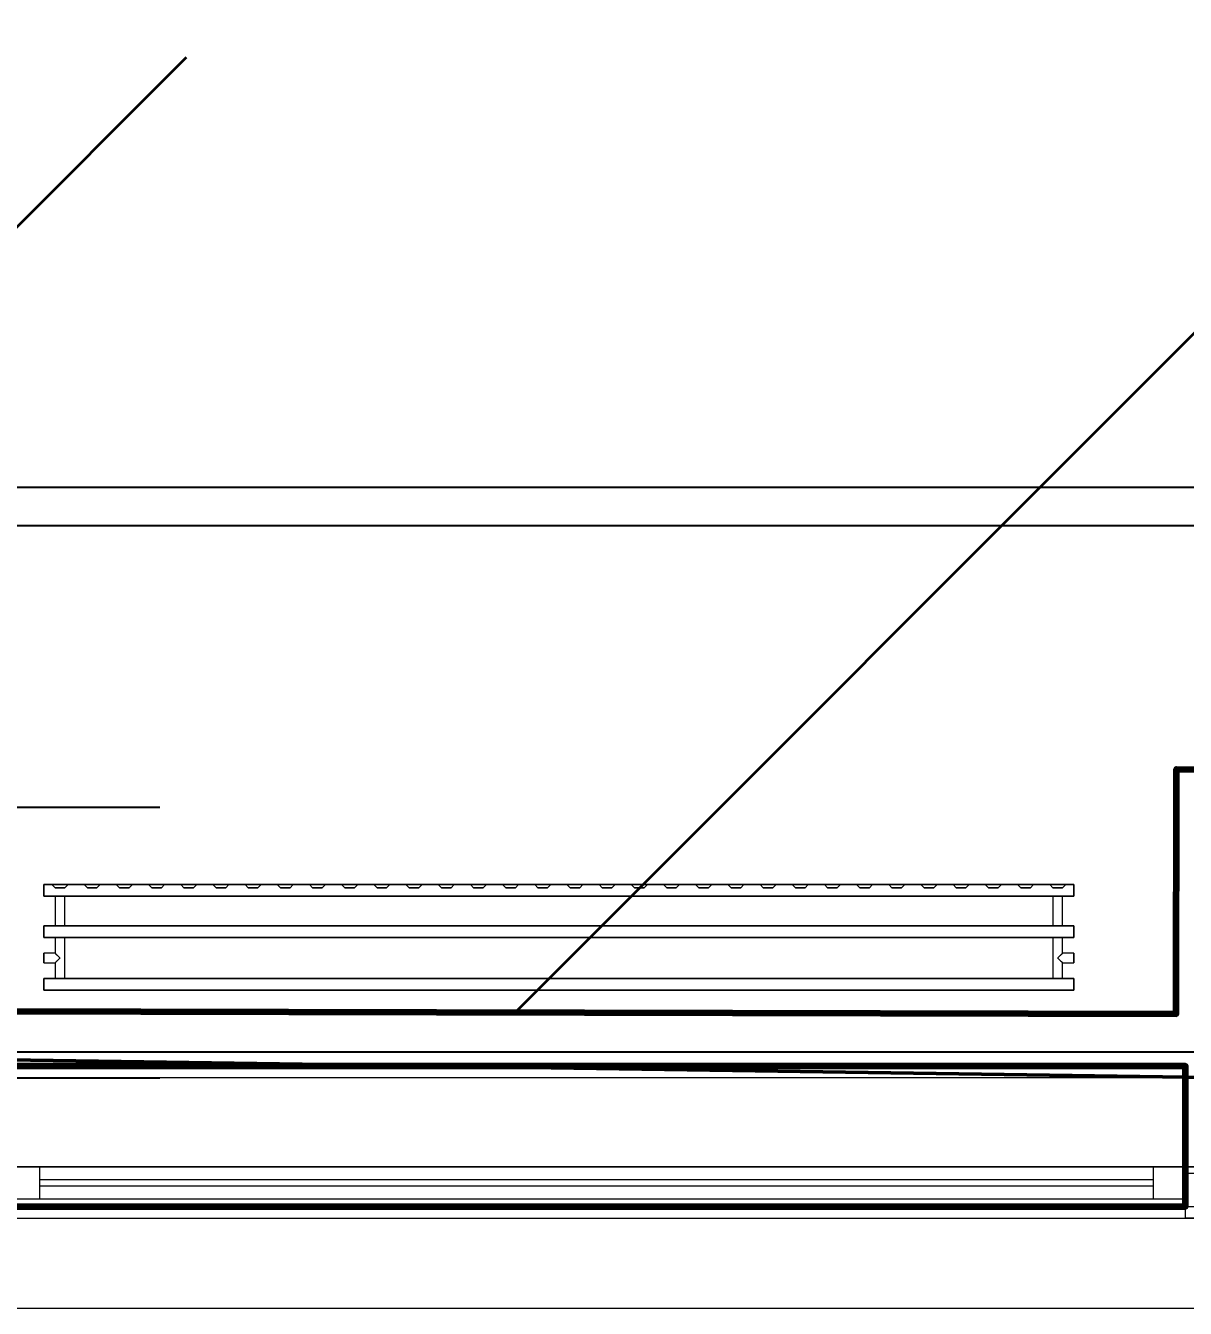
# Model space of a CAD drawing. Header units: millimetres. Extents: x -249154 to 415037, y -45458 to 354837.
# Drawn here: x 31203 to 33005, y -394 to 1598 of the extents above; entities that cross this region are included whole.
import ezdxf

# ---------------------------------------------------------------- set-up
doc = ezdxf.new("R2010")
doc.units = ezdxf.units.MM
for name, color, linetype, lineweight in [('2)2 штукатурка', 5, 'Continuous', 50), ('3)1 шпаклевка', 4, 'Continuous', 35), ('3.4) Шп. баз 4 в 525 поз 4838м2', 160, 'Continuous', 140), ('3.4) Шп. фин 4 в 529 поз 11227м2', 6, 'Continuous', 140), ('4) демонтаж НЗ №2', 1, 'Continuous', 35), ('4.1) Дм уборка мусора НЗ 2', 20, 'Continuous', 35), ('5.5) Перег WD5', 3, 'Continuous', 60), ('5.6) Перегародка WD6', 6, 'Continuous', 40), ('666 покраска FK1', 211, 'Continuous', 60), ('839 штук откосы', 3, 'Continuous', 158), ('874 шпакл откосы', 5, 'Continuous', 158), ('A-GLAZ', 7, 'Continuous', 9), ('A-GLAZ-1', 7, 'Continuous', 5), ('A-WALL', 7, 'Continuous', 5), ('I-WALL', 7, 'Continuous', 5)]:
    doc.layers.add(name, color=color, linetype=linetype, lineweight=lineweight)
doc.layers.add('M-EQPM-1', color=7, linetype='Continuous', lineweight=9, true_color=0xb2b2b2)
doc.styles.add('GOST Common_1', font='', dxfattribs={"width": 0.9, "height": 250})
doc.styles.add('ISOCPEUR_1', font='isocpeur.ttf', dxfattribs={"height": 350})
doc.styles.add('ISOCPEUR_4', font='isocpeur.ttf', dxfattribs={"width": 0.9, "height": 1000})
doc.styles.get('GOST Common_1').set_extended_font_data('GOST Common')
doc.dimstyles.new('ISO-2_0_0_9К_Средний_округл2', dxfattribs={"dimscale": 304.8, "dimtxt": 199.196235, "dimasz": 0.492126, "dimexe": 0.393701, "dimexo": 0, "dimgap": 0, "dimtad": 1, "dimdec": 0, "dimrnd": 10, "dimzin": 0, "dimdsep": 46, "dimtxsty": 'ISOCPEUR_1', "dimblk1": 'OBLIQUE', "dimblk2": 'OBLIQUE', "dimsah": 1, "dimcen": 0.09, "dimdle": 0.393701, "dimazin": 0, "dimtfac": 1, "dimtdec": 4, "dimtix": 1, "dimtmove": 0, "dimatfit": 3, "dimfxl": 1, "dimtvp": 1, "dimtolj": 1, "dimtzin": 0, "dimarcsym": 2})
doc.dimstyles.new('ISO-2_0_0_9К_Средний_округл2_1', dxfattribs={"dimscale": 304.8, "dimtxt": 995.981176, "dimasz": 2.46063, "dimexe": 1.968504, "dimexo": 0, "dimgap": 0, "dimtad": 1, "dimdec": 0, "dimrnd": 10, "dimzin": 0, "dimdsep": 46, "dimtxsty": 'ISOCPEUR_4', "dimblk1": 'OBLIQUE', "dimblk2": 'OBLIQUE', "dimsah": 1, "dimcen": 0.09, "dimdle": 1.968504, "dimazin": 0, "dimtfac": 1, "dimtdec": 4, "dimtix": 1, "dimtmove": 0, "dimatfit": 3, "dimfxl": 1, "dimtvp": 1, "dimtolj": 1, "dimtzin": 0, "dimarcsym": 2})

# ---------------------------------------------------------------- blocks, each defined once
blk = doc.blocks.new('120_Окно_СКБ_2Ст - 120_Окно_СКБ_2Ст 2800х2500_створка_-22445922-Объем проектирования 1 этажа')
at = {"layer": 'A-GLAZ'}
for p, q in [((-1400, -127), (-1400, -57)), ((-1400, -57), (-1330, -57)), ((-1330, -57), (-1330, -127)), ((500, -127), (500, -57)), ((500, -57), (570, -57)), ((570, -57), (570, -127)), ((1330, -127), (1330, -57)), ((1330, -57), (1400, -57)), ((1400, -57), (1400, -127)), ((500, -87), (-1330, -87)), ((-1330, -87), (-1330, -127)), ((-1280, -137), (-1280, -87)), ((450, -137), (450, -87)), ((500, -127), (500, -87)), ((1330, -87), (570, -87)), ((570, -87), (570, -127)), ((620, -137), (620, -87)), ((1280, -137), (1280, -87)), ((1330, -127), (1330, -87)), ((-1330, -127), (-1400, -127)), ((-1330, -127), (-1350, -127)), ((-1350, -127), (-1350, -137)), ((-1350, -137), (520, -137)), ((520, -137), (-1350, -137)), ((570, -127), (500, -127)), ((520, -127), (500, -127)), ((520, -137), (520, -127)), ((570, -127), (550, -127)), ((550, -127), (550, -137)), ((550, -137), (1350, -137)), ((1350, -137), (550, -137)), ((1400, -127), (1330, -127)), ((1350, -127), (1330, -127)), ((1350, -137), (1350, -127))]:
    blk.add_line(p, q, dxfattribs=at)
at = {"layer": 'A-GLAZ-1'}
for p, q in [((1400, -57), (-1400, -57)), ((-1280, -107), (450, -107)), ((450, -117), (-1280, -117)), ((620, -107), (1280, -107)), ((1280, -117), (620, -117)), ((-1380, -127), (-1350, -127)), ((520, -127), (550, -127)), ((1350, -127), (1380, -127))]:
    blk.add_line(p, q, dxfattribs=at)
blk = doc.blocks.new('radiator_prado_classic_z_tip_30_po exemplyaru - Classic Z Тип 30-500-V216-Объем проектирования 1 этажа')
at = {"layer": 'M-EQPM-1'}
for p, q in [((0, 228), (0, 210)), ((1600, 228), (0, 228)), ((0, 210), (0, 228)), ((0, 228), (12.5, 228)), ((12.5, 228), (37.5, 228)), ((37.5, 228), (12.5, 228)), ((12.5, 228), (37.5, 228)), ((12.5, 228), (17.5, 223)), ((12.5, 228), (17.5, 223)), ((32.5, 223), (17.5, 223)), ((17.5, 223), (32.5, 223)), ((32.5, 223), (37.5, 228)), ((37.5, 228), (32.5, 223)), ((37.5, 228), (62.5, 228)), ((62.5, 228), (87.5, 228)), ((87.5, 228), (62.5, 228)), ((62.5, 228), (87.5, 228)), ((62.5, 228), (67.5, 223)), ((62.5, 228), (67.5, 223)), ((82.5, 223), (67.5, 223)), ((67.5, 223), (82.5, 223)), ((82.5, 223), (87.5, 228)), ((87.5, 228), (82.5, 223)), ((87.5, 228), (112.5, 228)), ((112.5, 228), (137.5, 228)), ((137.5, 228), (112.5, 228)), ((112.5, 228), (137.5, 228)), ((112.5, 228), (117.5, 223)), ((112.5, 228), (117.5, 223)), ((132.5, 223), (117.5, 223)), ((117.5, 223), (132.5, 223)), ((132.5, 223), (137.5, 228)), ((137.5, 228), (132.5, 223)), ((137.5, 228), (162.5, 228)), ((162.5, 228), (187.5, 228)), ((187.5, 228), (162.5, 228)), ((162.5, 228), (187.5, 228)), ((162.5, 228), (167.5, 223)), ((162.5, 228), (167.5, 223)), ((182.5, 223), (167.5, 223)), ((167.5, 223), (182.5, 223)), ((182.5, 223), (187.5, 228)), ((187.5, 228), (182.5, 223)), ((187.5, 228), (212.5, 228)), ((212.5, 228), (237.5, 228)), ((237.5, 228), (212.5, 228)), ((212.5, 228), (237.5, 228)), ((212.5, 228), (217.5, 223)), ((212.5, 228), (217.5, 223)), ((232.5, 223), (217.5, 223)), ((217.5, 223), (232.5, 223)), ((232.5, 223), (237.5, 228)), ((237.5, 228), (232.5, 223)), ((237.5, 228), (262.5, 228)), ((262.5, 228), (287.5, 228)), ((287.5, 228), (262.5, 228)), ((262.5, 228), (287.5, 228)), ((262.5, 228), (267.5, 223)), ((262.5, 228), (267.5, 223)), ((282.5, 223), (267.5, 223)), ((267.5, 223), (282.5, 223)), ((282.5, 223), (287.5, 228)), ((287.5, 228), (282.5, 223)), ((287.5, 228), (312.5, 228)), ((312.5, 228), (337.5, 228)), ((337.5, 228), (312.5, 228)), ((312.5, 228), (337.5, 228)), ((312.5, 228), (317.5, 223)), ((312.5, 228), (317.5, 223)), ((332.5, 223), (317.5, 223)), ((317.5, 223), (332.5, 223)), ((332.5, 223), (337.5, 228)), ((337.5, 228), (332.5, 223)), ((337.5, 228), (362.5, 228)), ((362.5, 228), (387.5, 228)), ((387.5, 228), (362.5, 228)), ((362.5, 228), (387.5, 228)), ((362.5, 228), (367.5, 223)), ((362.5, 228), (367.5, 223)), ((382.5, 223), (367.5, 223)), ((367.5, 223), (382.5, 223)), ((382.5, 223), (387.5, 228)), ((387.5, 228), (382.5, 223)), ((387.5, 228), (412.5, 228)), ((412.5, 228), (437.5, 228)), ((437.5, 228), (412.5, 228)), ((412.5, 228), (437.5, 228)), ((412.5, 228), (417.5, 223)), ((412.5, 228), (417.5, 223)), ((432.5, 223), (417.5, 223)), ((417.5, 223), (432.5, 223)), ((432.5, 223), (437.5, 228)), ((437.5, 228), (432.5, 223)), ((437.5, 228), (462.5, 228)), ((462.5, 228), (487.5, 228)), ((487.5, 228), (462.5, 228)), ((462.5, 228), (487.5, 228)), ((462.5, 228), (467.5, 223)), ((462.5, 228), (467.5, 223)), ((482.5, 223), (467.5, 223)), ((467.5, 223), (482.5, 223)), ((482.5, 223), (487.5, 228)), ((487.5, 228), (482.5, 223)), ((488, 228), (512.5, 228)), ((512.5, 228), (537.5, 228)), ((537.5, 228), (512.5, 228)), ((512.5, 228), (537.5, 228)), ((512.5, 228), (517.5, 223)), ((512.5, 228), (517.5, 223)), ((532.5, 223), (517.5, 223)), ((517.5, 223), (532.5, 223)), ((532.5, 223), (537.5, 228)), ((537.5, 228), (532.5, 223)), ((537.5, 228), (562.5, 228)), ((562.5, 228), (587.5, 228)), ((587.5, 228), (562.5, 228)), ((562.5, 228), (587.5, 228)), ((562.5, 228), (567.5, 223)), ((562.5, 228), (567.5, 223)), ((582.5, 223), (567.5, 223)), ((567.5, 223), (582.5, 223)), ((582.5, 223), (587.5, 228)), ((587.5, 228), (582.5, 223)), ((587.5, 228), (612.5, 228)), ((612.5, 228), (637.5, 228)), ((637.5, 228), (612.5, 228)), ((612.5, 228), (637.5, 228)), ((612.5, 228), (617.5, 223)), ((612.5, 228), (617.5, 223)), ((632.5, 223), (617.5, 223)), ((617.5, 223), (632.5, 223)), ((632.5, 223), (637.5, 228)), ((637.5, 228), (632.5, 223)), ((637.5, 228), (662.5, 228)), ((662.5, 228), (687.5, 228)), ((687.5, 228), (662.5, 228)), ((662.5, 228), (687.5, 228)), ((662.5, 228), (667.5, 223)), ((662.5, 228), (667.5, 223)), ((682.5, 223), (667.5, 223)), ((667.5, 223), (682.5, 223)), ((682.5, 223), (687.5, 228)), ((687.5, 228), (682.5, 223)), ((687.5, 228), (712.5, 228)), ((712.5, 228), (737.5, 228)), ((737.5, 228), (712.5, 228)), ((712.5, 228), (737.5, 228)), ((712.5, 228), (717.5, 223)), ((712.5, 228), (717.5, 223)), ((732.5, 223), (717.5, 223)), ((717.5, 223), (732.5, 223)), ((732.5, 223), (737.5, 228)), ((737.5, 228), (732.5, 223)), ((737.5, 228), (762.5, 228)), ((762.5, 228), (787.5, 228)), ((787.5, 228), (762.5, 228)), ((762.5, 228), (787.5, 228)), ((762.5, 228), (767.5, 223)), ((762.5, 228), (767.5, 223)), ((782.5, 223), (767.5, 223)), ((767.5, 223), (782.5, 223)), ((782.5, 223), (787.5, 228)), ((787.5, 228), (782.5, 223)), ((787.5, 228), (812.5, 228)), ((812.5, 228), (837.5, 228)), ((837.5, 228), (812.5, 228)), ((812.5, 228), (837.5, 228)), ((812.5, 228), (817.5, 223)), ((812.5, 228), (817.5, 223)), ((832.5, 223), (817.5, 223)), ((817.5, 223), (832.5, 223)), ((832.5, 223), (837.5, 228)), ((837.5, 228), (832.5, 223)), ((837.5, 228), (862.5, 228)), ((862.5, 228), (887.5, 228)), ((887.5, 228), (862.5, 228)), ((862.5, 228), (887.5, 228)), ((862.5, 228), (867.5, 223)), ((862.5, 228), (867.5, 223)), ((882.5, 223), (867.5, 223)), ((867.5, 223), (882.5, 223)), ((882.5, 223), (887.5, 228)), ((887.5, 228), (882.5, 223)), ((887.5, 228), (912.5, 228)), ((912.5, 228), (937.5, 228)), ((937.5, 228), (912.5, 228)), ((912.5, 228), (937.5, 228)), ((912.5, 228), (917.5, 223)), ((912.5, 228), (917.5, 223)), ((932.5, 223), (917.5, 223)), ((917.5, 223), (932.5, 223)), ((932.5, 223), (937.5, 228)), ((937.5, 228), (932.5, 223)), ((937.5, 228), (962.5, 228)), ((962.5, 228), (987.5, 228)), ((987.5, 228), (962.5, 228)), ((962.5, 228), (987.5, 228)), ((962.5, 228), (967.5, 223)), ((962.5, 228), (967.5, 223)), ((982.5, 223), (967.5, 223)), ((967.5, 223), (982.5, 223)), ((982.5, 223), (987.5, 228)), ((987.5, 228), (982.5, 223)), ((987.5, 228), (1012.5, 228)), ((1012.5, 228), (1037.5, 228)), ((1037.5, 228), (1012.5, 228)), ((1012.5, 228), (1037.5, 228)), ((1012.5, 228), (1017.5, 223)), ((1012.5, 228), (1017.5, 223)), ((1032.5, 223), (1017.5, 223)), ((1017.5, 223), (1032.5, 223)), ((1032.5, 223), (1037.5, 228)), ((1037.5, 228), (1032.5, 223)), ((1037.5, 228), (1062.5, 228)), ((1062.5, 228), (1087.5, 228)), ((1087.5, 228), (1062.5, 228)), ((1062.5, 228), (1087.5, 228)), ((1062.5, 228), (1067.5, 223)), ((1062.5, 228), (1067.5, 223)), ((1082.5, 223), (1067.5, 223)), ((1067.5, 223), (1082.5, 223)), ((1082.5, 223), (1087.5, 228)), ((1087.5, 228), (1082.5, 223)), ((1087.5, 228), (1112.5, 228)), ((1112.5, 228), (1137.5, 228)), ((1137.5, 228), (1112.5, 228)), ((1112.5, 228), (1137.5, 228)), ((1112.5, 228), (1117.5, 223)), ((1112.5, 228), (1117.5, 223)), ((1132.5, 223), (1117.5, 223)), ((1117.5, 223), (1132.5, 223)), ((1132.5, 223), (1137.5, 228)), ((1137.5, 228), (1132.5, 223)), ((1137.5, 228), (1162.5, 228)), ((1162.5, 228), (1187.5, 228)), ((1187.5, 228), (1162.5, 228)), ((1162.5, 228), (1187.5, 228)), ((1162.5, 228), (1167.5, 223)), ((1162.5, 228), (1167.5, 223)), ((1182.5, 223), (1167.5, 223)), ((1167.5, 223), (1182.5, 223)), ((1182.5, 223), (1187.5, 228)), ((1187.5, 228), (1182.5, 223)), ((1187.5, 228), (1212.5, 228)), ((1212.5, 228), (1237.5, 228)), ((1237.5, 228), (1212.5, 228)), ((1212.5, 228), (1237.5, 228)), ((1212.5, 228), (1217.5, 223)), ((1212.5, 228), (1217.5, 223)), ((1232.5, 223), (1217.5, 223)), ((1217.5, 223), (1232.5, 223)), ((1232.5, 223), (1237.5, 228)), ((1237.5, 228), (1232.5, 223)), ((1237.5, 228), (1262.5, 228)), ((1262.5, 228), (1287.5, 228)), ((1287.5, 228), (1262.5, 228)), ((1262.5, 228), (1287.5, 228)), ((1262.5, 228), (1267.5, 223)), ((1262.5, 228), (1267.5, 223)), ((1282.5, 223), (1267.5, 223)), ((1267.5, 223), (1282.5, 223)), ((1282.5, 223), (1287.5, 228)), ((1287.5, 228), (1282.5, 223)), ((1287.5, 228), (1312.5, 228)), ((1312.5, 228), (1337.5, 228)), ((1337.5, 228), (1312.5, 228)), ((1312.5, 228), (1337.5, 228)), ((1312.5, 228), (1317.5, 223)), ((1312.5, 228), (1317.5, 223)), ((1332.5, 223), (1317.5, 223)), ((1317.5, 223), (1332.5, 223)), ((1332.5, 223), (1337.5, 228)), ((1337.5, 228), (1332.5, 223)), ((1337.5, 228), (1362.5, 228)), ((1362.5, 228), (1387.5, 228)), ((1387.5, 228), (1362.5, 228)), ((1362.5, 228), (1387.5, 228)), ((1362.5, 228), (1367.5, 223)), ((1362.5, 228), (1367.5, 223)), ((1382.5, 223), (1367.5, 223)), ((1367.5, 223), (1382.5, 223)), ((1382.5, 223), (1387.5, 228)), ((1387.5, 228), (1382.5, 223)), ((1387.5, 228), (1412.5, 228)), ((1412.5, 228), (1437.5, 228)), ((1437.5, 228), (1412.5, 228)), ((1412.5, 228), (1437.5, 228)), ((1412.5, 228), (1417.5, 223)), ((1412.5, 228), (1417.5, 223)), ((1432.5, 223), (1417.5, 223)), ((1417.5, 223), (1432.5, 223)), ((1432.5, 223), (1437.5, 228)), ((1437.5, 228), (1432.5, 223)), ((1437.5, 228), (1462.5, 228)), ((1462.5, 228), (1487.5, 228)), ((1487.5, 228), (1462.5, 228)), ((1462.5, 228), (1487.5, 228)), ((1462.5, 228), (1467.5, 223)), ((1462.5, 228), (1467.5, 223)), ((1482.5, 223), (1467.5, 223)), ((1467.5, 223), (1482.5, 223)), ((1482.5, 223), (1487.5, 228)), ((1487.5, 228), (1482.5, 223)), ((1487.5, 228), (1512.5, 228)), ((1512.5, 228), (1537.5, 228)), ((1537.5, 228), (1512.5, 228)), ((1512.5, 228), (1537.5, 228)), ((1512.5, 228), (1517.5, 223)), ((1512.5, 228), (1517.5, 223)), ((1532.5, 223), (1517.5, 223)), ((1517.5, 223), (1532.5, 223)), ((1532.5, 223), (1537.5, 228)), ((1537.5, 228), (1532.5, 223)), ((1537.5, 228), (1562.5, 228)), ((1562.5, 228), (1587.5, 228)), ((1587.5, 228), (1562.5, 228)), ((1562.5, 228), (1587.5, 228)), ((1562.5, 228), (1567.5, 223)), ((1562.5, 228), (1567.5, 223)), ((1582.5, 223), (1567.5, 223)), ((1567.5, 223), (1582.5, 223)), ((1582.5, 223), (1587.5, 228)), ((1587.5, 228), (1582.5, 223)), ((1587.5, 228), (1600, 228)), ((1600, 210), (1600, 228)), ((1600, 228), (1600, 210)), ((0, 210), (1600, 210)), ((17.8, 210), (0, 210)), ((17.5, 210), (17.5, 164)), ((17.5, 210), (17.5, 164)), ((17.8, 210), (17.5, 210)), ((17.5, 210), (17.8, 210)), ((17.8, 210), (17.5, 210)), ((17.5, 210), (32.5, 210)), ((32.2, 210), (17.8, 210)), ((17.8, 210), (32.2, 210)), ((32.2, 210), (17.8, 210)), ((32.5, 210), (32.2, 210)), ((32.2, 210), (32.5, 210)), ((32.5, 210), (32.2, 210)), ((1567.8, 210), (32.2, 210)), ((32.5, 164), (32.5, 210)), ((32.5, 164), (32.5, 210)), ((1567.5, 210), (1567.5, 164)), ((1567.5, 210), (1567.5, 164)), ((1567.8, 210), (1567.5, 210)), ((1567.5, 210), (1582.5, 210)), ((1567.8, 210), (1567.5, 210)), ((1567.5, 210), (1567.8, 210)), ((1582.2, 210), (1567.8, 210)), ((1582.2, 210), (1567.8, 210)), ((1567.8, 210), (1582.2, 210)), ((1582.5, 210), (1582.2, 210)), ((1582.5, 210), (1582.2, 210)), ((1582.2, 210), (1582.5, 210)), ((1600, 210), (1582.2, 210)), ((1582.5, 164), (1582.5, 210)), ((1582.5, 164), (1582.5, 210)), ((1600, 164), (0, 164)), ((0, 164), (0, 146)), ((0, 146), (0, 164)), ((0, 164), (17.8, 164)), ((17.8, 164), (17.5, 164)), ((17.5, 164), (17.8, 164)), ((17.8, 164), (17.5, 164)), ((17.5, 164), (32.5, 164)), ((32.2, 164), (17.8, 164)), ((17.8, 164), (32.2, 164)), ((32.2, 164), (17.8, 164)), ((32.5, 164), (32.2, 164)), ((32.2, 164), (32.5, 164)), ((32.5, 164), (32.2, 164)), ((32.2, 164), (1567.8, 164)), ((1567.8, 164), (1567.5, 164)), ((1567.5, 164), (1582.5, 164)), ((1567.8, 164), (1567.5, 164)), ((1567.5, 164), (1567.8, 164)), ((1582.2, 164), (1567.8, 164)), ((1582.2, 164), (1567.8, 164)), ((1567.8, 164), (1582.2, 164)), ((1582.5, 164), (1582.2, 164)), ((1582.5, 164), (1582.2, 164)), ((1582.2, 164), (1582.5, 164)), ((1582.2, 164), (1600, 164)), ((1600, 146), (1600, 164)), ((1600, 164), (1600, 146)), ((0, 146), (1600, 146)), ((18.5, 146), (0, 146)), ((17.5, 146), (17.5, 121.5)), ((17.5, 146), (17.5, 121.5)), ((17.5, 146), (18.5, 146)), ((18.5, 146), (17.5, 146)), ((17.5, 146), (18.5, 146)), ((32.5, 146), (17.5, 146)), ((18.5, 146), (32.2, 146)), ((32.2, 146), (18.5, 146)), ((18.5, 146), (32.2, 146)), ((32.2, 146), (32.5, 146)), ((32.5, 146), (32.2, 146)), ((32.2, 146), (32.5, 146)), ((1567.8, 146), (32.2, 146)), ((32.5, 82), (32.5, 146)), ((32.5, 82), (32.5, 146)), ((1567.5, 146), (1567.5, 82)), ((1567.5, 146), (1567.5, 82)), ((1567.5, 146), (1567.8, 146)), ((1582.5, 146), (1567.5, 146)), ((1567.5, 146), (1567.8, 146)), ((1567.8, 146), (1567.5, 146)), ((1567.8, 146), (1581.5, 146)), ((1567.8, 146), (1581.5, 146)), ((1581.5, 146), (1567.8, 146)), ((1581.5, 146), (1582.5, 146)), ((1581.5, 146), (1582.5, 146)), ((1582.5, 146), (1581.5, 146)), ((1600, 146), (1581.5, 146)), ((1582.5, 121.5), (1582.5, 146)), ((1582.5, 121.5), (1582.5, 146)), ((17.5, 121.5), (0, 121.5)), ((17.5, 121.5), (0, 121.5)), ((0, 121.5), (0, 120.5)), ((0, 106.5), (0, 121.5)), ((0, 120.5), (0, 107.5)), ((0, 120.5), (0, 119.3)), ((0, 114), (0, 120.5)), ((0, 120.5), (0, 120.5)), ((1600, 121.5), (1582.5, 121.5)), ((1600, 121.5), (1582.5, 121.5)), ((1600, 121.5), (1600, 106.5)), ((1600, 120.5), (1600, 121.5)), ((1600, 121.5), (1600, 120.5)), ((1600, 120.5), (1600, 121.5)), ((1600, 107.5), (1600, 120.5)), ((1600, 120.5), (1600, 107.5)), ((1600, 107.5), (1600, 120.5)), ((0, 119.3), (0, 117.8)), ((0, 117.8), (0, 114)), ((0, 114), (0, 110.3)), ((0, 107.5), (0, 114)), ((0, 110.3), (0, 108.7)), ((0, 108.7), (0, 107.5)), ((0, 107.5), (0, 106.5)), ((0, 107.5), (0, 107.5)), ((0, 106.5), (17.5, 106.5)), ((0, 106.5), (17.5, 106.5)), ((17.5, 106.5), (17.5, 82)), ((17.5, 106.5), (17.5, 82)), ((1582.5, 82), (1582.5, 106.5)), ((1582.5, 106.5), (1600, 106.5)), ((1582.5, 82), (1582.5, 106.5)), ((1582.5, 106.5), (1600, 106.5)), ((1600, 106.5), (1600, 107.5)), ((1600, 107.5), (1600, 106.5)), ((1600, 106.5), (1600, 107.5)), ((1600, 82), (0, 82)), ((0, 82), (0, 64)), ((0, 64), (0, 82)), ((0, 82), (18.5, 82)), ((17.8, 82), (17.5, 82)), ((17.5, 82), (17.8, 82)), ((18.5, 82), (17.5, 82)), ((17.5, 82), (32.5, 82)), ((18.5, 82), (17.8, 82)), ((17.8, 82), (18.5, 82)), ((32.2, 82), (18.5, 82)), ((18.5, 82), (32.2, 82)), ((32.2, 82), (18.5, 82)), ((32.5, 82), (32.2, 82)), ((32.2, 82), (32.5, 82)), ((32.5, 82), (32.2, 82)), ((32.2, 82), (1567.8, 82)), ((1567.8, 82), (1567.5, 82)), ((1567.5, 82), (1582.5, 82)), ((1567.8, 82), (1567.5, 82)), ((1567.5, 82), (1567.8, 82)), ((1581.5, 82), (1567.8, 82)), ((1581.5, 82), (1567.8, 82)), ((1567.8, 82), (1581.5, 82)), ((1582.5, 82), (1581.5, 82)), ((1582.5, 82), (1581.5, 82)), ((1581.5, 82), (1582.5, 82)), ((1581.5, 82), (1600, 82)), ((1600, 64), (1600, 82)), ((1600, 82), (1600, 64)), ((1600, 64), (0, 64)), ((0, 64), (1600, 64))]:
    blk.add_line(p, q, dxfattribs=at)
for points, knots in [([(18.5, 120.5), (18.4, 120.6), (18.3, 120.7), (18.1, 120.9), (17.9, 121.1), (17.8, 121.2), (17.7, 121.3), (17.5, 121.5), (17.5, 121.5), (17.5, 121.5)], [0.7142857, 0.7142857, 0.7142857, 0.7142857, 0.75, 0.7857143, 0.8214286, 0.8571429, 0.8928571, 0.9285714, 1, 1, 1, 1]), ([(17.5, 121.5), (17.5, 121.5), (17.5, 121.5), (17.7, 121.3), (17.8, 121.2), (17.9, 121.1), (18.1, 120.9), (18.3, 120.7), (18.4, 120.6), (18.5, 120.5)], [0, 0, 0, 0, 0.0714286, 0.1071429, 0.1428571, 0.1785714, 0.2142857, 0.25, 0.2857143, 0.2857143, 0.2857143, 0.2857143]), ([(17.5, 121.5), (17.5, 121.5), (17.5, 121.5), (17.7, 121.3), (17.8, 121.2), (17.9, 121.1), (18.1, 120.9), (18.3, 120.7), (18.4, 120.6), (18.5, 120.5)], [0, 0, 0, 0, 0.0714286, 0.1071429, 0.1428571, 0.1785714, 0.2142857, 0.25, 0.2857143, 0.2857143, 0.2857143, 0.2857143]), ([(25, 114), (24.5, 114.5), (23.6, 115.4), (22.4, 116.6), (21.6, 117.4), (21.1, 117.9), (20.8, 118.2), (20.5, 118.5), (20.2, 118.8), (19.8, 119.1), (19.6, 119.4), (19.3, 119.7), (19, 120), (18.7, 120.3), (18.5, 120.5), (18.3, 120.7), (18.1, 120.9), (17.9, 121.1), (17.8, 121.2), (17.7, 121.3), (17.5, 121.5), (17.5, 121.5), (17.5, 121.5)], [0, 0, 0, 0, 0.142857, 0.285714, 0.357143, 0.392857, 0.428571, 0.464286, 0.5, 0.535714, 0.571429, 0.607143, 0.642857, 0.678571, 0.714286, 0.75, 0.785714, 0.821429, 0.857143, 0.892857, 0.928571, 1, 1, 1, 1]), ([(1575, 114), (1575.5, 114.5), (1576.4, 115.4), (1577.6, 116.6), (1578.4, 117.4), (1578.9, 117.9), (1579.2, 118.2), (1579.5, 118.5), (1579.8, 118.8), (1580.1, 119.2), (1580.4, 119.4), (1580.7, 119.7), (1581, 120), (1581.3, 120.3), (1581.5, 120.5), (1581.7, 120.7), (1581.9, 120.9), (1582.1, 121.1), (1582.2, 121.2), (1582.3, 121.3), (1582.5, 121.5), (1582.5, 121.5), (1582.5, 121.5)], [0, 0, 0, 0, 0.142857, 0.285714, 0.357143, 0.392857, 0.428571, 0.464286, 0.5, 0.535714, 0.571429, 0.607143, 0.642857, 0.678571, 0.714286, 0.75, 0.785714, 0.821429, 0.857143, 0.892857, 0.928571, 1, 1, 1, 1]), ([(1582.5, 121.5), (1582.5, 121.5), (1582.5, 121.5), (1582.3, 121.3), (1582.2, 121.2), (1582.1, 121.1), (1581.9, 120.9), (1581.7, 120.7), (1581.6, 120.6), (1581.5, 120.5)], [0, 0, 0, 0, 0.0714286, 0.1071429, 0.1428571, 0.1785714, 0.2142857, 0.25, 0.2857143, 0.2857143, 0.2857143, 0.2857143]), ([(1582.5, 121.5), (1582.5, 121.5), (1582.5, 121.5), (1582.3, 121.3), (1582.2, 121.2), (1582.1, 121.1), (1581.9, 120.9), (1581.7, 120.7), (1581.6, 120.6), (1581.5, 120.5)], [0, 0, 0, 0, 0.0714286, 0.1071429, 0.1428571, 0.1785714, 0.2142857, 0.25, 0.2857143, 0.2857143, 0.2857143, 0.2857143]), ([(1581.5, 120.5), (1581.6, 120.6), (1581.7, 120.7), (1581.9, 120.9), (1582.1, 121.1), (1582.2, 121.2), (1582.3, 121.3), (1582.5, 121.5), (1582.5, 121.5), (1582.5, 121.5)], [0.7142857, 0.7142857, 0.7142857, 0.7142857, 0.75, 0.7857143, 0.8214286, 0.8571429, 0.8928571, 0.9285714, 1, 1, 1, 1]), ([(17.5, 106.5), (17.5, 106.5), (17.5, 106.5), (17.7, 106.7), (17.8, 106.8), (17.9, 106.9), (18.1, 107.1), (18.3, 107.3), (18.5, 107.5), (18.7, 107.7), (19, 108), (19.3, 108.3), (19.6, 108.6), (19.8, 108.9), (20.3, 109.3), (20.7, 109.7), (21.1, 110.1), (21.6, 110.6), (22.4, 111.4), (23.6, 112.6), (24.5, 113.5), (25, 114)], [0, 0, 0, 0, 0.071429, 0.107143, 0.142857, 0.178571, 0.214286, 0.25, 0.285714, 0.321429, 0.357143, 0.392857, 0.428571, 0.464286, 0.5, 0.571429, 0.607143, 0.642857, 0.714286, 0.857143, 1, 1, 1, 1]), ([(17.5, 106.5), (17.5, 106.5), (17.5, 106.5), (17.7, 106.7), (17.8, 106.8), (17.9, 106.9), (18.1, 107.1), (18.3, 107.3), (18.4, 107.4), (18.5, 107.5)], [0, 0, 0, 0, 0.0714286, 0.1071429, 0.1428571, 0.1785714, 0.2142857, 0.25, 0.2857143, 0.2857143, 0.2857143, 0.2857143]), ([(18.5, 107.5), (18.4, 107.4), (18.3, 107.3), (18.1, 107.1), (17.9, 106.9), (17.8, 106.8), (17.7, 106.7), (17.5, 106.5), (17.5, 106.5), (17.5, 106.5)], [0.7142857, 0.7142857, 0.7142857, 0.7142857, 0.75, 0.7857143, 0.8214286, 0.8571429, 0.8928571, 0.9285714, 1, 1, 1, 1]), ([(18.5, 107.5), (18.4, 107.4), (18.3, 107.3), (18.1, 107.1), (17.9, 106.9), (17.8, 106.8), (17.7, 106.7), (17.5, 106.5), (17.5, 106.5), (17.5, 106.5)], [0.7142857, 0.7142857, 0.7142857, 0.7142857, 0.75, 0.7857143, 0.8214286, 0.8571429, 0.8928571, 0.9285714, 1, 1, 1, 1]), ([(22.1, 116.9), (21.9, 117.1), (21.6, 117.4), (21.1, 117.9), (20.8, 118.2), (20.5, 118.5), (20.2, 118.8), (19.9, 119.2), (19.7, 119.3), (19.6, 119.4)], [0.2857143, 0.2857143, 0.2857143, 0.2857143, 0.3571429, 0.3928571, 0.4285714, 0.4642857, 0.5, 0.5357143, 0.5714286, 0.5714286, 0.5714286, 0.5714286]), ([(19.6, 119.4), (19.7, 119.3), (19.9, 119.2), (20.3, 118.7), (20.7, 118.3), (21.1, 117.9), (21.6, 117.4), (21.9, 117.1), (22.1, 116.9)], [0.4285714, 0.4285714, 0.4285714, 0.4285714, 0.4642857, 0.5, 0.5714286, 0.6071429, 0.6428571, 0.7142857, 0.7142857, 0.7142857, 0.7142857]), ([(19.6, 119.4), (19.7, 119.3), (19.8, 119.1), (20.3, 118.7), (20.7, 118.3), (21.1, 117.9), (21.6, 117.4), (21.9, 117.1), (22.1, 116.9)], [0.4285714, 0.4285714, 0.4285714, 0.4285714, 0.4642857, 0.5, 0.5714286, 0.6071429, 0.6428571, 0.7142857, 0.7142857, 0.7142857, 0.7142857]), ([(19.6, 108.6), (19.7, 108.7), (19.9, 108.8), (20.3, 109.3), (20.7, 109.7), (21.1, 110.1), (21.6, 110.6), (21.9, 110.9), (22.1, 111.1)], [0.4285714, 0.4285714, 0.4285714, 0.4285714, 0.4642857, 0.5, 0.5714286, 0.6071429, 0.6428571, 0.7142857, 0.7142857, 0.7142857, 0.7142857]), ([(22.1, 111.1), (21.9, 110.9), (21.6, 110.6), (21.1, 110.1), (20.8, 109.8), (20.5, 109.5), (20.2, 109.2), (19.9, 108.8), (19.7, 108.7), (19.6, 108.6)], [0.2857143, 0.2857143, 0.2857143, 0.2857143, 0.3571429, 0.3928571, 0.4285714, 0.4642857, 0.5, 0.5357143, 0.5714286, 0.5714286, 0.5714286, 0.5714286]), ([(22.1, 111.1), (21.9, 110.9), (21.6, 110.6), (21.1, 110.1), (20.8, 109.8), (20.5, 109.5), (20.2, 109.2), (19.8, 108.9), (19.7, 108.7), (19.6, 108.6)], [0.2857143, 0.2857143, 0.2857143, 0.2857143, 0.3571429, 0.3928571, 0.4285714, 0.4642857, 0.5, 0.5357143, 0.5714286, 0.5714286, 0.5714286, 0.5714286]), ([(1582.5, 106.5), (1582.5, 106.5), (1582.5, 106.5), (1582.3, 106.7), (1582.2, 106.8), (1582.1, 106.9), (1581.9, 107.1), (1581.7, 107.3), (1581.5, 107.5), (1581.3, 107.7), (1581, 108), (1580.7, 108.3), (1580.4, 108.6), (1580.1, 108.8), (1579.7, 109.3), (1579.3, 109.7), (1578.9, 110.1), (1578.4, 110.6), (1577.6, 111.4), (1576.4, 112.6), (1575.5, 113.5), (1575, 114)], [0, 0, 0, 0, 0.071429, 0.107143, 0.142857, 0.178571, 0.214286, 0.25, 0.285714, 0.321429, 0.357143, 0.392857, 0.428571, 0.464286, 0.5, 0.571429, 0.607143, 0.642857, 0.714286, 0.857143, 1, 1, 1, 1]), ([(1580.4, 119.4), (1580.3, 119.3), (1580.1, 119.2), (1579.7, 118.7), (1579.3, 118.3), (1578.9, 117.9), (1578.4, 117.4), (1578.1, 117.1), (1577.9, 116.9)], [0.4285714, 0.4285714, 0.4285714, 0.4285714, 0.4642857, 0.5, 0.5714286, 0.6071429, 0.6428571, 0.7142857, 0.7142857, 0.7142857, 0.7142857]), ([(1580.4, 119.4), (1580.3, 119.3), (1580.1, 119.2), (1579.7, 118.7), (1579.3, 118.3), (1578.9, 117.9), (1578.4, 117.4), (1578.1, 117.1), (1577.9, 116.9)], [0.4285714, 0.4285714, 0.4285714, 0.4285714, 0.4642857, 0.5, 0.5714286, 0.6071429, 0.6428571, 0.7142857, 0.7142857, 0.7142857, 0.7142857]), ([(1577.9, 116.9), (1578.1, 117.1), (1578.4, 117.4), (1578.9, 117.9), (1579.2, 118.2), (1579.5, 118.5), (1579.8, 118.8), (1580.1, 119.2), (1580.3, 119.3), (1580.4, 119.4)], [0.2857143, 0.2857143, 0.2857143, 0.2857143, 0.3571429, 0.3928571, 0.4285714, 0.4642857, 0.5, 0.5357143, 0.5714286, 0.5714286, 0.5714286, 0.5714286]), ([(1577.9, 111.1), (1578.1, 110.9), (1578.4, 110.6), (1578.9, 110.1), (1579.2, 109.8), (1579.5, 109.5), (1579.8, 109.2), (1580.1, 108.8), (1580.3, 108.7), (1580.4, 108.6)], [0.2857143, 0.2857143, 0.2857143, 0.2857143, 0.3571429, 0.3928571, 0.4285714, 0.4642857, 0.5, 0.5357143, 0.5714286, 0.5714286, 0.5714286, 0.5714286]), ([(1577.9, 111.1), (1578.1, 110.9), (1578.4, 110.6), (1578.9, 110.1), (1579.2, 109.8), (1579.5, 109.5), (1579.8, 109.2), (1580.1, 108.8), (1580.3, 108.7), (1580.4, 108.6)], [0.2857143, 0.2857143, 0.2857143, 0.2857143, 0.3571429, 0.3928571, 0.4285714, 0.4642857, 0.5, 0.5357143, 0.5714286, 0.5714286, 0.5714286, 0.5714286]), ([(1580.4, 108.6), (1580.3, 108.7), (1580.1, 108.8), (1579.7, 109.3), (1579.3, 109.7), (1578.9, 110.1), (1578.4, 110.6), (1578.1, 110.9), (1577.9, 111.1)], [0.4285714, 0.4285714, 0.4285714, 0.4285714, 0.4642857, 0.5, 0.5714286, 0.6071429, 0.6428571, 0.7142857, 0.7142857, 0.7142857, 0.7142857]), ([(1581.5, 107.5), (1581.6, 107.4), (1581.7, 107.3), (1581.9, 107.1), (1582.1, 106.9), (1582.2, 106.8), (1582.3, 106.7), (1582.5, 106.5), (1582.5, 106.5), (1582.5, 106.5)], [0.7142857, 0.7142857, 0.7142857, 0.7142857, 0.75, 0.7857143, 0.8214286, 0.8571429, 0.8928571, 0.9285714, 1, 1, 1, 1]), ([(1581.5, 107.5), (1581.6, 107.4), (1581.7, 107.3), (1581.9, 107.1), (1582.1, 106.9), (1582.2, 106.8), (1582.3, 106.7), (1582.5, 106.5), (1582.5, 106.5), (1582.5, 106.5)], [0.7142857, 0.7142857, 0.7142857, 0.7142857, 0.75, 0.7857143, 0.8214286, 0.8571429, 0.8928571, 0.9285714, 1, 1, 1, 1]), ([(1582.5, 106.5), (1582.5, 106.5), (1582.5, 106.5), (1582.3, 106.7), (1582.2, 106.8), (1582.1, 106.9), (1581.9, 107.1), (1581.7, 107.3), (1581.6, 107.4), (1581.5, 107.5)], [0, 0, 0, 0, 0.0714286, 0.1071429, 0.1428571, 0.1785714, 0.2142857, 0.25, 0.2857143, 0.2857143, 0.2857143, 0.2857143])]:
    blk.add_open_spline(points, degree=3, knots=knots, dxfattribs=at)
for points in [[(19.6, 119.4), (19.5, 119.5), (19.3, 119.7), (19, 120), (18.7, 120.3), (18.6, 120.4), (18.5, 120.5)], [(18.5, 120.5), (18.6, 120.4), (18.7, 120.3), (19, 120), (19.3, 119.7), (19.5, 119.5), (19.6, 119.4)], [(18.5, 120.5), (18.6, 120.4), (18.7, 120.3), (19, 120), (19.3, 119.7), (19.5, 119.5), (19.6, 119.4)], [(1581.5, 120.5), (1581.4, 120.4), (1581.3, 120.3), (1581, 120), (1580.7, 119.7), (1580.5, 119.5), (1580.4, 119.4)], [(1581.5, 120.5), (1581.4, 120.4), (1581.3, 120.3), (1581, 120), (1580.7, 119.7), (1580.5, 119.5), (1580.4, 119.4)], [(1580.4, 119.4), (1580.5, 119.5), (1580.7, 119.7), (1581, 120), (1581.3, 120.3), (1581.4, 120.4), (1581.5, 120.5)], [(18.5, 107.5), (18.6, 107.6), (18.7, 107.7), (19, 108), (19.3, 108.3), (19.5, 108.5), (19.6, 108.6)], [(19.6, 108.6), (19.5, 108.5), (19.3, 108.3), (19, 108), (18.7, 107.7), (18.6, 107.6), (18.5, 107.5)], [(19.6, 108.6), (19.5, 108.5), (19.3, 108.3), (19, 108), (18.7, 107.7), (18.6, 107.6), (18.5, 107.5)], [(25, 114), (24.5, 114.5), (23.6, 115.4), (22.6, 116.4), (22.1, 116.9)], [(22.1, 116.9), (22.6, 116.4), (23.1, 115.9), (23.6, 115.4)], [(22.1, 116.9), (22.6, 116.4), (23.1, 115.9), (23.6, 115.4)], [(22.1, 111.1), (22.6, 111.6), (23.6, 112.6), (24.5, 113.5), (25, 114)], [(25, 114), (24.5, 113.5), (23.6, 112.6), (22.6, 111.6), (22.1, 111.1)], [(25, 114), (24.5, 113.5), (23.6, 112.6), (22.6, 111.6), (22.1, 111.1)], [(23.6, 115.4), (24, 115), (24.5, 114.5), (25, 114)], [(23.6, 115.4), (24, 115), (24.5, 114.5), (25, 114)], [(1577.9, 116.9), (1577.4, 116.4), (1576.4, 115.4), (1575.5, 114.5), (1575, 114)], [(1577.9, 116.9), (1577.4, 116.4), (1576.4, 115.4), (1575.5, 114.5), (1575, 114)], [(1575, 114), (1575.5, 114.5), (1576.4, 115.4), (1577.4, 116.4), (1577.9, 116.9)], [(1575, 114), (1575.5, 113.5), (1576.4, 112.6), (1577.4, 111.6), (1577.9, 111.1)], [(1575, 114), (1575.5, 113.5), (1576.4, 112.6), (1577.4, 111.6), (1577.9, 111.1)], [(1577.9, 111.1), (1577.4, 111.6), (1576.4, 112.6), (1575.5, 113.5), (1575, 114)], [(1580.4, 108.6), (1580.5, 108.5), (1580.7, 108.3), (1581, 108), (1581.3, 107.7), (1581.4, 107.6), (1581.5, 107.5)], [(1580.4, 108.6), (1580.5, 108.5), (1580.7, 108.3), (1581, 108), (1581.3, 107.7), (1581.4, 107.6), (1581.5, 107.5)], [(1581.5, 107.5), (1581.4, 107.6), (1581.3, 107.7), (1581, 108), (1580.7, 108.3), (1580.5, 108.5), (1580.4, 108.6)]]:
    blk.add_open_spline(points, degree=3, dxfattribs=at)
blk = doc.blocks.new('_Oblique')
at = {"color": 0, "linetype": 'ByBlock', "lineweight": -2}
blk.add_line((-0.5, -0.5), (0.5, 0.5), dxfattribs=at)
blk = doc.blocks.new('*D2048')
at = {"layer": '5.5) Перег WD5', "color": 0, "lineweight": -2, "transparency": 16777216}
for p, q in [((22574.7, 383.9), (22574.7, 941.3)), ((22719.7, 383.9), (22719.7, 941.3)), ((22454.7, 821.3), (22719.7, 821.3)), ((22719.7, 821.3), (69769, 821.3))]:
    blk.add_line(p, q, dxfattribs=at)
at = {"layer": 'Defpoints', "color": 0, "transparency": 16777216}
for p in [(22719.7, 821.3), (22574.7, 383.9), (22719.7, 383.9)]:
    blk.add_point(p, dxfattribs=at)
at = {"layer": '5.5) Перег WD5', "color": 0, "lineweight": -2, "transparency": 16777216, "xscale": 304.8, "yscale": 304.8, "zscale": 304.8, "rotation": 180}
blk.add_blockref('_Oblique', (22574.7, 821.3), dxfattribs=at)
at = {"layer": '5.5) Перег WD5', "color": 0, "lineweight": -2, "transparency": 16777216, "xscale": 304.8, "yscale": 304.8, "zscale": 304.8}
blk.add_blockref('_Oblique', (22719.7, 821.3), dxfattribs=at)
at = {"layer": '5.5) Перег WD5', "color": 0, "lineweight": 25, "transparency": 16777216, "insert": (69264.6, 1288), "char_height": 350, "width": 413.715, "attachment_point": 1, "line_spacing_factor": 1.149209, "style": 'ISOCPEUR_1'}
blk.add_mtext('\\A1;150', dxfattribs=at)
blk = doc.blocks.new('*D2060')
at = {"layer": '5.5) Перег WD5', "color": 0, "lineweight": -2, "transparency": 16777216}
for p, q in [((29874.4, 363.9), (29874.4, 1001.1)), ((30274.7, 859.2), (30274.7, 1001.1)), ((29754.4, 881.1), (30274.7, 881.1)), ((30274.7, 881.1), (85573, 881.1))]:
    blk.add_line(p, q, dxfattribs=at)
at = {"layer": 'Defpoints', "color": 0, "transparency": 16777216}
for p in [(30274.7, 881.1), (30274.7, 859.2), (29874.4, 363.9)]:
    blk.add_point(p, dxfattribs=at)
at = {"layer": '5.5) Перег WD5', "color": 0, "lineweight": -2, "transparency": 16777216, "xscale": 304.8, "yscale": 304.8, "zscale": 304.8, "rotation": 180}
blk.add_blockref('_Oblique', (29874.4, 881.1), dxfattribs=at)
at = {"layer": '5.5) Перег WD5', "color": 0, "lineweight": -2, "transparency": 16777216, "xscale": 304.8, "yscale": 304.8, "zscale": 304.8}
blk.add_blockref('_Oblique', (30274.7, 881.1), dxfattribs=at)
at = {"layer": '5.5) Перег WD5', "color": 0, "lineweight": 25, "transparency": 16777216, "insert": (84984, 1347.7), "char_height": 350, "width": 478.071, "attachment_point": 1, "line_spacing_factor": 1.149209, "style": 'ISOCPEUR_1'}
blk.add_mtext('\\A1;400', dxfattribs=at)
blk = doc.blocks.new('*D2061')
at = {"layer": '5.5) Перег WD5', "color": 0, "lineweight": -2, "transparency": 16777216}
for p, q in [((30811.6, 383.9), (30811.6, 688.7)), ((30294.7, 383.9), (31411.6, 383.9)), ((30811.6, 383.9), (30811.6, -36.1)), ((30274.7, -36.1), (31411.6, -36.1)), ((30811.6, -36.1), (30811.6, -340.9))]:
    blk.add_line(p, q, dxfattribs=at)
at = {"layer": 'Defpoints', "color": 0, "transparency": 16777216}
for p in [(30294.7, 383.9), (30274.7, -36.1), (30811.6, -36.1)]:
    blk.add_point(p, dxfattribs=at)
at = {"layer": '5.5) Перег WD5', "color": 0, "lineweight": -2, "transparency": 16777216, "xscale": 304.8, "yscale": 304.8, "zscale": 304.8}
for p, rotation in [((30811.6, 383.9), 270), ((30811.6, -36.1), 90)]:
    blk.add_blockref('_Oblique', p, dxfattribs=dict(at, rotation=rotation))
at = {"layer": '5.5) Перег WD5', "color": 0, "lineweight": 25, "transparency": 16777216, "insert": (30636.6, 173.9), "char_height": 350, "width": 478.071, "attachment_point": 5, "rotation": 90, "style": 'ISOCPEUR_1'}
blk.add_mtext('\\A1;420', dxfattribs=at)

msp = doc.modelspace()

# ---------------------------------------------------------------- hatches: boundary and pattern name
at = {"layer": '4.1) Дм уборка мусора НЗ 2'}
h = msp.add_hatch(dxfattribs=at)
h.set_pattern_fill('ANSI31', color=1, scale=444)
h.paths.add_polyline_path([(38266.3, 6910.6), (37274.7, 6912.9), (37272.5, 6961), (37199.4, 6961.2), (37200.9, 7583.2), (36008.9, 7586), (33649.9, 7599.5), (33649, 7199.5), (33007, 7201), (33007.9, 7601), (32728.9, 7601.7), (32729, 7622.7), (30229, 7628.5), (30228.9, 7607.5), (29849.7, 7608.4), (29848.7, 7208.4), (29648.7, 7208.9), (29632.9, 450.9), (30233.1, 449.5), (30232.2, 69.5), (32990.2, 63), (32991.1, 443), (33633.1, 441.5), (33632.2, 61.5), (36307.9, 55.2), (36308.8, 435.2), (36750.7, 434.2), (36750.6, 384.9), (36813.4, 384.9), (36812.6, 54.1), (37970.2, 51.3), (37970.9, 331.3), (38250.9, 330.7)])
h.paths.add_polyline_path([(37043.4, 2043.7), (37043.4, 1743.7), (36390.2, 1743.7), (36390.2, 2043.7)], flags=16)
h.paths.add_polyline_path([(31829.1, 1848.6), (31829.1, 1548.6), (31176, 1548.6), (31176, 1848.6)], flags=16)

# ---------------------------------------------------------------- linework, layer by layer
at = {"layer": '2)2 штукатурка'}
msp.add_lwpolyline([(30295.7, 4.9), (33074.7, -36.1), (33074.7, 363.9), (33632.9, 362.6), (33674.7, -36.1), (38054.7, -36.1), (38054.7, 284.9), (38314.7, 283.9), (38330.3, 6910.5)], dxfattribs=at)
at = {"layer": '3)1 шпаклевка', "flags": 128}
msp.add_lwpolyline([(29647.9, 7208.9), (29632.1, 450.9), (30232.3, 449.5), (30231.4, 69.5), (32989.4, 63), (32990.3, 443), (33632.3, 441.5), (33631.4, 61.5), (36307.1, 55.2), (36308, 435.2), (36750, 434.2), (36749.1, 54.2), (37969.4, 51.3), (37970.1, 331.3), (38250.1, 330.7), (38265.6, 6958.7)], dxfattribs=at)
at = {"layer": '3.4) Шп. баз 4 в 525 поз 4838м2', "flags": 128}
msp.add_lwpolyline([(32990.2, 63), (32991.1, 443), (33633.1, 441.5), (33632.2, 61.5), (36307.9, 55.2), (36308.8, 435.2), (36750.7, 434.2), (36749.9, 54.2), (37970.2, 51.3), (37970.9, 331.3), (38250.9, 330.7), (38266.4, 6958.7), (37199.4, 6961.2), (37200.9, 7583.2), (36008.9, 7586), (36008.9, 7594), (33649.9, 7599.5), (33649, 7199.5), (33007, 7201), (33007.9, 7601), (32728.9, 7601.7), (32729, 7622.7)], dxfattribs=at)
at = {"layer": '3.4) Шп. фин 4 в 529 поз 11227м2', "flags": 128}
msp.add_lwpolyline([(29648.7, 7208.9), (29632.9, 450.9), (30233.1, 449.5), (30232.2, 69.5), (32990.2, 63), (32991.1, 443), (33633.1, 441.5), (33632.2, 61.5), (36307.9, 55.2), (36308.8, 435.2), (36750.7, 434.2), (36749.9, 54.2), (37970.2, 51.3), (37970.9, 331.3), (38250.9, 330.7), (38266.4, 6958.7)], dxfattribs=at)
at = {"layer": '4) демонтаж НЗ №2', "flags": 128}
msp.add_lwpolyline([(29648.7, 7208.9), (29632.9, 450.9), (30233.1, 449.5), (30232.2, 69.5), (32990.2, 63), (32991.1, 443), (33633.1, 441.5), (33632.2, 61.5), (36307.9, 55.2), (36308.8, 435.2), (36750.7, 434.2), (36749.9, 54.2), (37970.2, 51.3), (37970.9, 331.3), (38250.9, 330.7), (38266.4, 6958.7)], dxfattribs=at)
at = {"layer": '666 покраска FK1', "flags": 128}
msp.add_lwpolyline([(29648.7, 7208.9), (29632.9, 450.9), (30233.1, 449.5), (30232.2, 69.5), (32990.2, 63), (32991.1, 443), (33633.1, 441.5), (33632.2, 61.5), (36307.9, 55.2), (36308.8, 435.2), (36750.7, 434.2), (36749.9, 54.2), (37970.2, 51.3), (37970.9, 331.3), (38250.9, 330.7), (38266.4, 6958.7)], dxfattribs=at)
at = {"layer": '839 штук откосы', "ltscale": 0.01}
msp.add_lwpolyline([(30274.7, -236.1), (33004.7, -236.1), (33004.7, -18.1), (30274.7, -18.1)], close=True, dxfattribs=at)
at = {"layer": '874 шпакл откосы', "ltscale": 0.01}
msp.add_lwpolyline([(30274.7, -236.1), (33004.7, -236.1), (33004.7, -18.1), (30274.7, -18.1)], close=True, dxfattribs=at)
at = {"layer": 'A-WALL'}
for p, q in [((29874.4, -236.1), (33074.7, -236.1)), ((33074.7, -394.1), (30274.7, -394.1))]:
    msp.add_line(p, q, dxfattribs=at)
at = {"layer": 'I-WALL'}
for p, q in [((30274.7, 3.9), (33074.7, 3.9)), ((30284.7, 4.9), (33064.7, 4.9)), ((33053.7, -36.1), (30295.7, -36.1))]:
    msp.add_line(p, q, dxfattribs=at)

# ---------------------------------------------------------------- block references
at = {"layer": 'A-GLAZ', "color": 3, "rotation": 180}
msp.add_blockref('120_Окно_СКБ_2Ст - 120_Окно_СКБ_2Ст 2800х2500_створка_-22445922-Объем проектирования 1 этажа', (31674.7, -311.1), dxfattribs=at)
at = {"layer": 'M-EQPM-1'}
msp.add_blockref('radiator_prado_classic_z_tip_30_po exemplyaru - Classic Z Тип 30-500-V216-Объем проектирования 1 этажа', (31231.4, 35.9), dxfattribs=at)

# ---------------------------------------------------------------- texts
at = {"layer": '5.6) Перегародка WD6', "color": 18, "lineweight": 25, "true_color": 0x000000, "insert": (31324.2, 1497.3), "char_height": 200, "width": 79.367, "attachment_point": 1, "style": 'GOST Common_1'}
msp.add_mtext('\\fGOST Common|b0|i0|c204|p34|;\\W.9; ', dxfattribs=at)

# ---------------------------------------------------------------- dimensions: what is measured, and where the dimension line sits
at = {"layer": '5.5) Перег WD5', "color": 18, "lineweight": 25, "true_color": 0x000000}
for base, p1, p2, override, picture, middle in [((30274.7, 881.1), (29874.4, 363.9), (30274.7, 859.2), {"dimasz": 1, "dimpost": '<>', "dimtxsty": 'ISOCPEUR_1', "dimfxl": 636.772131}, '*D2060', (85223, 881.1)), ((22719.7, 821.3), (22574.7, 383.9), (22719.7, 383.9), {"dimasz": 1, "dimpost": '<>', "dimtxsty": 'ISOCPEUR_1', "dimfxl": 145.000007}, '*D2048', (69471.5, 821.3))]:
    dim = msp.add_linear_dim(base=base, p1=p1, p2=p2, dimstyle='ISO-2_0_0_9К_Средний_округл2', override=override, dxfattribs=at)
    dim.commit()
    dim.dimension.update_dxf_attribs({"geometry": picture, "text_midpoint": middle, "dimtype": 160})
dim = msp.add_linear_dim(base=(30811.6, -36.1), p1=(30294.7, 383.9), p2=(30274.7, -36.1), angle=90, dimstyle='ISO-2_0_0_9К_Средний_округл2_1', override={"dimasz": 1, "dimpost": '<>', "dimtxsty": 'ISOCPEUR_1', "dimfxl": 420.475921}, dxfattribs=at)
dim.commit()
dim.dimension.update_dxf_attribs({"geometry": '*D2061', "text_midpoint": (30636.6, 173.9)})

doc.saveas('drawing.dxf')
